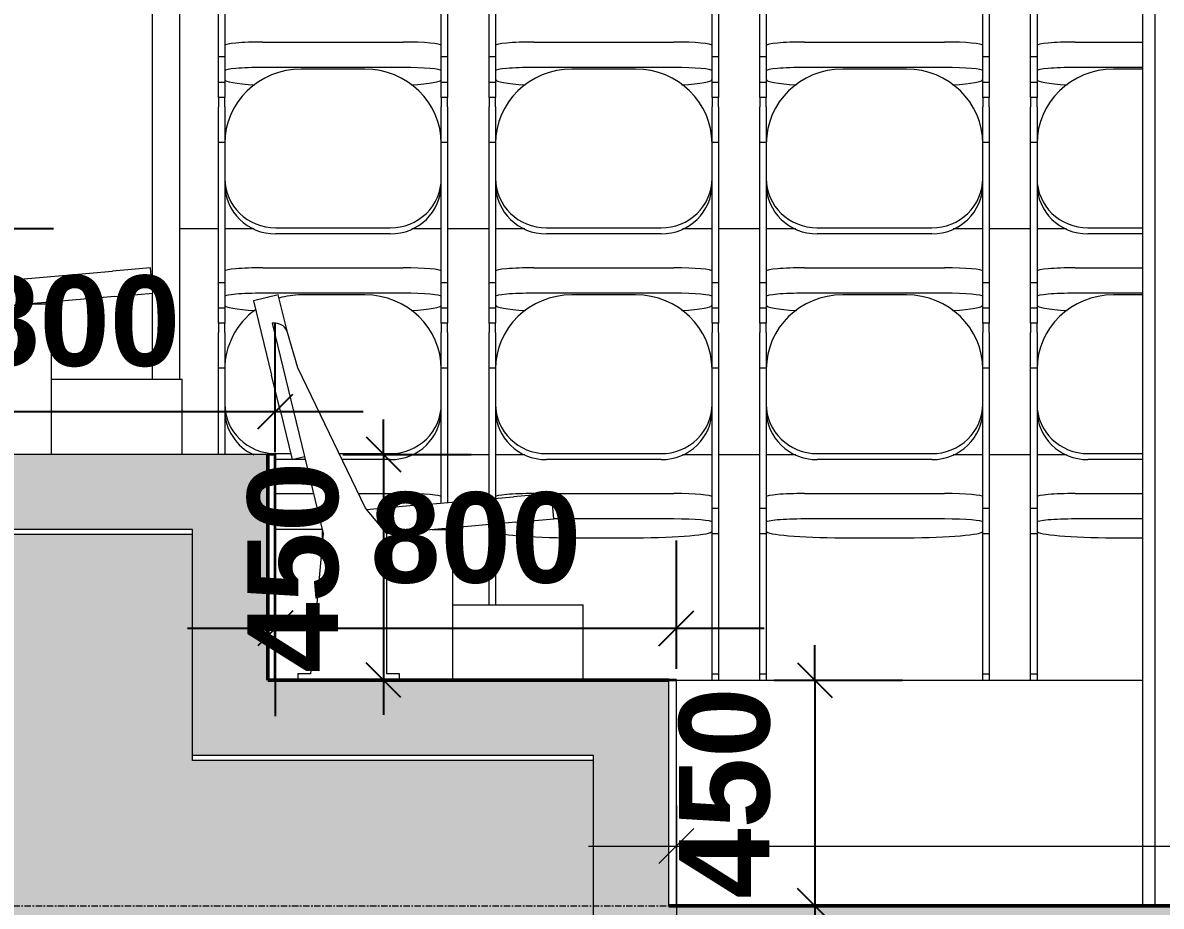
# Model space of a CAD drawing. Header units: inches. Extents: x 22 to 382261, y 22 to 371281.
# Drawn here: x 81387 to 83658, y 138880 to 140641 of the extents above; entities that cross this region are included whole.
import ezdxf

# ---------------------------------------------------------------- set-up
doc = ezdxf.new("R2010")
doc.units = ezdxf.units.IN
doc.header["$MEASUREMENT"] = 0
doc.linetypes.add('Grid Line 1_2_', pattern=[22.225, 12.7, -3.175, 3.175, -3.175])
for name, color, linetype, lineweight in [('A-ANNO-DIMS', 211, 'Continuous', 9), ('A-COLS', 52, 'Continuous', 9), ('A-DETL-GENF', 92, 'Continuous', 9), ('A-DETL-THIN', 151, 'Continuous', 9), ('A-FLOR', 192, 'Continuous', 9), ('A-FLOR-LEVL', 51, 'Continuous', 9), ('A-GENM', 13, 'Continuous', 9), ('A-GLAZ-CURT', 52, 'Continuous', 9), ('I-FURN', 30, 'Continuous', 9), ('Q-CASE', 31, 'Continuous', 9)]:
    doc.layers.add(name, color=color, linetype=linetype, lineweight=lineweight)
doc.styles.add('Arial_B_1', font='arialbd.ttf', dxfattribs={"height": 180.555556})
doc.styles.add('Arial_B_2', font='arialbd.ttf', dxfattribs={"height": 270.833333})
doc.dimstyles.new('1', dxfattribs={"dimscale": 304.8, "dimtxt": 178.545395, "dimasz": 0.227865, "dimexe": 0.574147, "dimexo": 0.0625, "dimgap": 0.287073, "dimtad": 1, "dimdec": 0, "dimzin": 0, "dimdsep": 46, "dimtxsty": 'Arial_B_1', "dimblk1": 'OBLIQUE', "dimblk2": 'OBLIQUE', "dimsah": 1, "dimcen": 0.09, "dimdle": 0.574147, "dimazin": 0, "dimtfac": 1, "dimtdec": 4, "dimtix": 1, "dimtmove": 0, "dimatfit": 3, "dimfxl": 0.574147, "dimfxlon": 1, "dimtvp": 1, "dimtolj": 1, "dimtzin": 0, "dimarcsym": 2})
doc.dimstyles.new('2_2', dxfattribs={"dimscale": 304.8, "dimtxt": 267.818092, "dimasz": 0.227865, "dimexe": 1.377953, "dimexo": 0.0625, "dimgap": 0.287073, "dimtad": 1, "dimdec": 0, "dimzin": 0, "dimdsep": 46, "dimtxsty": 'Arial_B_2', "dimblk1": 'OBLIQUE', "dimblk2": 'OBLIQUE', "dimsah": 1, "dimcen": 0.09, "dimdle": 0.574147, "dimazin": 0, "dimtfac": 1, "dimtdec": 4, "dimtix": 1, "dimtmove": 0, "dimatfit": 3, "dimfxl": 0.574147, "dimfxlon": 1, "dimtvp": 1, "dimtolj": 1, "dimtzin": 0, "dimlwd": 18, "dimlwe": 18, "dimarcsym": 2})

# ---------------------------------------------------------------- blocks, each defined once
blk = doc.blocks.new('Chair - Auditorium_0001 - Copy - Chair - Auditorium_0001 - Copy-940343-Section B-B')
at = {"layer": 'I-FURN'}
for p, q in [((-6679.5, 1517.9), (-6806.5, 1517.9)), ((-6958.9, 1461.2), (-6971.6, 1461.2)), ((-6971.6, 1461.2), (-6971.6, 1442.8)), ((-6958.9, 1442.8), (-6958.9, 1461.2)), ((-6514.4, 1461.2), (-6527.1, 1461.2)), ((-6527.1, 1461.2), (-6527.1, 1442.8)), ((-6514.4, 1442.8), (-6514.4, 1461.2)), ((-6971.6, 1372.3), (-6971.6, 1442.8)), ((-6958.9, 1442.8), (-6958.9, 1372.3)), ((-6527.1, 1372.3), (-6527.1, 1442.8)), ((-6514.4, 1442.8), (-6514.4, 1372.3)), ((-6971.6, 1200), (-6971.6, 1372.3)), ((-6971.6, 1372.3), (-6958.9, 1372.3)), ((-6958.9, 1372.3), (-6958.9, 1200)), ((-6527.1, 1115.2), (-6527.1, 1372.3)), ((-6527.1, 1372.3), (-6514.4, 1372.3)), ((-6514.4, 1372.3), (-6514.4, 1103.7)), ((-6958.9, 1300.2), (-6958.9, 1288.2)), ((-6527.1, 1288.2), (-6527.1, 1300.2)), ((-6857.3, 1201.5), (-6827.5, 1201.5)), ((-6798.4, 1189.5), (-6857.3, 1189.5)), ((-6730.8, 1201.5), (-6628.7, 1201.5)), ((-6628.7, 1189.5), (-6725, 1189.5)), ((-6858.2, 1121.8), (-6782, 1121.8)), ((-6692.3, 1121.8), (-6603.3, 1121.8)), ((-6527.1, 1102.6), (-6527.1, 1115.2)), ((-6769.7, 1071.2), (-6858.2, 1071.2)), ((-6527.1, 1050), (-6527.1, 1051.6)), ((-6514.4, 1052.7), (-6514.4, 1050))]:
    blk.add_line(p, q, dxfattribs=at)
for centre, major_axis, ratio, start_param, end_param in [((-6806.5, 1369.8), (-152.4, 0), 0.97174, 4.712389, 5.006157), ((-6679.5, 1369.8), (-152.4, 0), 0.97174, 3.141593, 4.712389), ((-6806.5, 1369.8), (152.4, 0), 0.97174, 2.212757, 3.141593), ((-6857.3, 1300.2), (101.6, 0), 0.97174, 3.141593, 4.712389), ((-6628.7, 1300.2), (-101.6, 0), 0.97174, 1.570796, 3.141593), ((-6857.3, 1288.2), (101.6, 0), 0.97174, 3.141593, 4.271088), ((-6628.7, 1288.2), (101.6, 0), 0.97174, 4.712389, 6.283185), ((-6603.3, 1115.2), (76.2, 0), 0.087156, 0, 1.570796)]:
    blk.add_ellipse(centre, major_axis=major_axis, ratio=ratio, start_param=start_param, end_param=end_param, dxfattribs=at)
blk = doc.blocks.new('Chair - Auditorium_0001 - Copy - Chair - Auditorium_0001 - Copy-V45-Section B-B')
at = {"layer": 'I-FURN'}
for p, q in [((-6139.5, 1517.9), (-6266.5, 1517.9)), ((-6418.9, 1461.2), (-6431.6, 1461.2)), ((-6431.6, 1461.2), (-6431.6, 1442.8)), ((-6418.9, 1442.8), (-6418.9, 1461.2)), ((-5974.4, 1461.2), (-5987.1, 1461.2)), ((-5987.1, 1461.2), (-5987.1, 1442.8)), ((-5974.4, 1442.8), (-5974.4, 1461.2)), ((-6431.6, 1372.3), (-6431.6, 1442.8)), ((-6418.9, 1442.8), (-6418.9, 1372.3)), ((-5987.1, 1372.3), (-5987.1, 1442.8)), ((-5974.4, 1442.8), (-5974.4, 1372.3)), ((-6431.6, 1110.9), (-6431.6, 1372.3)), ((-6431.6, 1372.3), (-6418.9, 1372.3)), ((-6418.9, 1372.3), (-6418.9, 1115.2)), ((-5987.1, 1115.2), (-5987.1, 1372.3)), ((-5987.1, 1372.3), (-5974.4, 1372.3)), ((-5974.4, 1372.3), (-5974.4, 1092.9)), ((-6418.9, 1300.2), (-6418.9, 1288.2)), ((-5987.1, 1288.2), (-5987.1, 1300.2)), ((-6317.3, 1201.5), (-6088.7, 1201.5)), ((-6088.7, 1189.5), (-6317.3, 1189.5)), ((-6418.9, 1115.2), (-6418.9, 1112.1)), ((-6342.7, 1121.8), (-6063.3, 1121.8)), ((-5987.1, 1064.6), (-5987.1, 1115.2)), ((-5987.1, 1092.9), (-5974.4, 1092.9)), ((-5974.4, 1092.9), (-5974.4, 1042.1)), ((-6063.3, 1071.2), (-6302.6, 1071.2)), ((-6431.6, 1042.1), (-6431.6, 1060)), ((-6418.9, 1061.1), (-6418.9, 1047.1)), ((-6418.9, 1047.1), (-6418.9, 1042.1)), ((-5987.1, 1047.1), (-5987.1, 1064.6)), ((-5987.1, 1042.1), (-5987.1, 1047.1)), ((-6431.6, 900), (-6431.6, 1042.1)), ((-6431.6, 1042.1), (-6418.9, 1042.1)), ((-6418.9, 1042.1), (-6418.9, 900)), ((-6266.5, 1033.9), (-6139.5, 1033.9)), ((-5987.1, 762.7), (-5987.1, 1042.1)), ((-5987.1, 1042.1), (-5974.4, 1042.1)), ((-5974.4, 1042.1), (-5974.4, 762.7)), ((-5987.1, 750), (-5987.1, 762.7)), ((-5987.1, 762.7), (-5974.4, 762.7)), ((-5974.4, 762.7), (-5974.4, 750))]:
    blk.add_line(p, q, dxfattribs=at)
for centre, major_axis, ratio, start_param, end_param in [((-6266.5, 1369.8), (-152.4, 0), 0.97174, 4.712389, 6.283185), ((-6139.5, 1369.8), (152.4, 0), 0.97174, 0, 1.570796), ((-6317.3, 1300.2), (101.6, 0), 0.97174, 3.141593, 4.712389), ((-6088.7, 1300.2), (-101.6, 0), 0.97174, 1.570796, 3.141593), ((-6317.3, 1288.2), (101.6, 0), 0.97174, 3.141593, 4.712389), ((-6088.7, 1288.2), (101.6, 0), 0.97174, 4.712389, 6.283185), ((-6342.7, 1115.2), (76.2, 0), 0.087156, 1.570796, 3.141593), ((-6063.3, 1115.2), (76.2, 0), 0.087156, 0, 1.570796), ((-6063.3, 1064.6), (76.2, 0), 0.087156, 0, 1.570796), ((-6266.5, 1047.1), (-152.4, 0), 0.087156, 0, 1.570796), ((-6139.5, 1047.1), (152.4, 0), 0.087156, 4.712389, 6.283185)]:
    blk.add_ellipse(centre, major_axis=major_axis, ratio=ratio, start_param=start_param, end_param=end_param, dxfattribs=at)
blk = doc.blocks.new('Chair - Auditorium_0001 - Copy - Chair - Auditorium_0001 - Copy-V46-Section B-B')
at = {"layer": 'I-FURN'}
for p, q in [((-5599.5, 1517.9), (-5726.5, 1517.9)), ((-5878.9, 1461.2), (-5891.6, 1461.2)), ((-5891.6, 1461.2), (-5891.6, 1442.8)), ((-5878.9, 1442.8), (-5878.9, 1461.2)), ((-5434.4, 1461.2), (-5447.1, 1461.2)), ((-5447.1, 1461.2), (-5447.1, 1442.8)), ((-5434.4, 1442.8), (-5434.4, 1461.2)), ((-5891.6, 1372.3), (-5891.6, 1442.8)), ((-5878.9, 1442.8), (-5878.9, 1372.3)), ((-5447.1, 1372.3), (-5447.1, 1442.8)), ((-5434.4, 1442.8), (-5434.4, 1372.3)), ((-5891.6, 1092.9), (-5891.6, 1372.3)), ((-5891.6, 1372.3), (-5878.9, 1372.3)), ((-5878.9, 1372.3), (-5878.9, 1115.2)), ((-5447.1, 1115.2), (-5447.1, 1372.3)), ((-5447.1, 1372.3), (-5434.4, 1372.3)), ((-5434.4, 1372.3), (-5434.4, 1092.9)), ((-5878.9, 1300.2), (-5878.9, 1288.2)), ((-5447.1, 1288.2), (-5447.1, 1300.2)), ((-5777.3, 1201.5), (-5548.7, 1201.5)), ((-5548.7, 1189.5), (-5777.3, 1189.5)), ((-5878.9, 1115.2), (-5878.9, 1064.6)), ((-5802.7, 1121.8), (-5523.3, 1121.8)), ((-5447.1, 1064.6), (-5447.1, 1115.2)), ((-5891.6, 1042.1), (-5891.6, 1092.9)), ((-5891.6, 1092.9), (-5878.9, 1092.9)), ((-5447.1, 1092.9), (-5434.4, 1092.9)), ((-5434.4, 1092.9), (-5434.4, 1042.1)), ((-5523.3, 1071.2), (-5802.7, 1071.2)), ((-5878.9, 1064.6), (-5878.9, 1047.1)), ((-5878.9, 1047.1), (-5878.9, 1042.1)), ((-5447.1, 1047.1), (-5447.1, 1064.6)), ((-5447.1, 1042.1), (-5447.1, 1047.1)), ((-5891.6, 762.7), (-5891.6, 1042.1)), ((-5891.6, 1042.1), (-5878.9, 1042.1)), ((-5878.9, 1042.1), (-5878.9, 762.7)), ((-5726.5, 1033.9), (-5599.5, 1033.9)), ((-5447.1, 762.7), (-5447.1, 1042.1)), ((-5447.1, 1042.1), (-5434.4, 1042.1)), ((-5434.4, 1042.1), (-5434.4, 762.7)), ((-5891.6, 750), (-5891.6, 762.7)), ((-5891.6, 762.7), (-5878.9, 762.7)), ((-5878.9, 762.7), (-5878.9, 750)), ((-5447.1, 750), (-5447.1, 762.7)), ((-5447.1, 762.7), (-5434.4, 762.7)), ((-5434.4, 762.7), (-5434.4, 750))]:
    blk.add_line(p, q, dxfattribs=at)
for centre, major_axis, ratio, start_param, end_param in [((-5726.5, 1369.8), (-152.4, 0), 0.97174, 4.712389, 6.283185), ((-5599.5, 1369.8), (-152.4, 0), 0.97174, 3.141593, 4.712389), ((-5777.3, 1300.2), (101.6, 0), 0.97174, 3.141593, 4.712389), ((-5548.7, 1300.2), (-101.6, 0), 0.97174, 1.570796, 3.141593), ((-5777.3, 1288.2), (101.6, 0), 0.97174, 3.141593, 4.712389), ((-5548.7, 1288.2), (101.6, 0), 0.97174, 4.712389, 6.283185), ((-5802.7, 1115.2), (76.2, 0), 0.087156, 1.570796, 3.141593), ((-5523.3, 1115.2), (76.2, 0), 0.087156, 0, 1.570796), ((-5802.7, 1064.6), (76.2, 0), 0.087156, 1.570796, 3.141593), ((-5523.3, 1064.6), (76.2, 0), 0.087156, 0, 1.570796), ((-5726.5, 1047.1), (-152.4, 0), 0.087156, 0, 1.570796), ((-5599.5, 1047.1), (152.4, 0), 0.087156, 4.712389, 6.283185)]:
    blk.add_ellipse(centre, major_axis=major_axis, ratio=ratio, start_param=start_param, end_param=end_param, dxfattribs=at)
blk = doc.blocks.new('Chair - Auditorium_0001 - Copy - Chair - Auditorium_0001 - Copy-V47-Section B-B')
at = {"layer": 'I-FURN'}
for p, q in [((-5128.2, 1517.9), (-5186.5, 1517.9)), ((-5338.9, 1461.2), (-5351.6, 1461.2)), ((-5351.6, 1461.2), (-5351.6, 1442.8)), ((-5338.9, 1442.8), (-5338.9, 1461.2)), ((-5351.6, 1372.3), (-5351.6, 1442.8)), ((-5338.9, 1442.8), (-5338.9, 1372.3)), ((-5351.6, 1092.9), (-5351.6, 1372.3)), ((-5351.6, 1372.3), (-5338.9, 1372.3)), ((-5338.9, 1372.3), (-5338.9, 1115.2)), ((-5338.9, 1300.2), (-5338.9, 1288.2)), ((-5237.3, 1201.5), (-5128.2, 1201.5)), ((-5128.2, 1189.5), (-5237.3, 1189.5)), ((-5338.9, 1115.2), (-5338.9, 1064.6)), ((-5262.7, 1121.8), (-5128.2, 1121.8)), ((-5351.6, 1042.1), (-5351.6, 1092.9)), ((-5351.6, 1092.9), (-5338.9, 1092.9)), ((-5128.2, 1071.2), (-5262.7, 1071.2)), ((-5338.9, 1064.6), (-5338.9, 1047.1)), ((-5338.9, 1047.1), (-5338.9, 1042.1)), ((-5351.6, 762.7), (-5351.6, 1042.1)), ((-5351.6, 1042.1), (-5338.9, 1042.1)), ((-5338.9, 1042.1), (-5338.9, 762.7)), ((-5186.5, 1033.9), (-5128.2, 1033.9)), ((-5351.6, 750), (-5351.6, 762.7)), ((-5351.6, 762.7), (-5338.9, 762.7)), ((-5338.9, 762.7), (-5338.9, 750))]:
    blk.add_line(p, q, dxfattribs=at)
for centre, major_axis, ratio, start_param, end_param in [((-5186.5, 1369.8), (-152.4, 0), 0.97174, 4.712389, 6.283185), ((-5237.3, 1300.2), (101.6, 0), 0.97174, 3.141593, 4.712389), ((-5237.3, 1288.2), (101.6, 0), 0.97174, 3.141593, 4.712389), ((-5262.7, 1115.2), (76.2, 0), 0.087156, 1.570796, 3.141593), ((-5262.7, 1064.6), (76.2, 0), 0.087156, 1.570796, 3.141593), ((-5186.5, 1047.1), (-152.4, 0), 0.087156, 0, 1.570796)]:
    blk.add_ellipse(centre, major_axis=major_axis, ratio=ratio, start_param=start_param, end_param=end_param, dxfattribs=at)
blk = doc.blocks.new('Chair - Auditorium_0001 - Copy - Chair - Auditorium_0001 - Copy-V49-Section B-B')
at = {"layer": 'I-FURN'}
for p, q in [((-6679.5, 1967.9), (-6806.5, 1967.9)), ((-6958.9, 1911.2), (-6971.6, 1911.2)), ((-6971.6, 1911.2), (-6971.6, 1892.8)), ((-6958.9, 1892.8), (-6958.9, 1911.2)), ((-6514.4, 1911.2), (-6527.1, 1911.2)), ((-6527.1, 1911.2), (-6527.1, 1892.8)), ((-6514.4, 1892.8), (-6514.4, 1911.2)), ((-6971.6, 1822.3), (-6971.6, 1892.8)), ((-6958.9, 1892.8), (-6958.9, 1822.3)), ((-6527.1, 1822.3), (-6527.1, 1892.8)), ((-6514.4, 1892.8), (-6514.4, 1822.3)), ((-6971.6, 1542.9), (-6971.6, 1822.3)), ((-6971.6, 1822.3), (-6958.9, 1822.3)), ((-6958.9, 1822.3), (-6958.9, 1565.2)), ((-6527.1, 1565.2), (-6527.1, 1822.3)), ((-6527.1, 1822.3), (-6514.4, 1822.3)), ((-6514.4, 1822.3), (-6514.4, 1542.9)), ((-6958.9, 1750.2), (-6958.9, 1738.2)), ((-6527.1, 1738.2), (-6527.1, 1750.2)), ((-6857.3, 1651.5), (-6628.7, 1651.5)), ((-6628.7, 1639.5), (-6857.3, 1639.5)), ((-6882.7, 1571.8), (-6603.3, 1571.8)), ((-6958.9, 1565.2), (-6958.9, 1514.6)), ((-6527.1, 1514.6), (-6527.1, 1565.2)), ((-6971.6, 1492.1), (-6971.6, 1542.9)), ((-6971.6, 1542.9), (-6958.9, 1542.9)), ((-6527.1, 1542.9), (-6514.4, 1542.9)), ((-6514.4, 1542.9), (-6514.4, 1492.1)), ((-6958.9, 1514.6), (-6958.9, 1497.1)), ((-6603.3, 1521.2), (-6882.7, 1521.2)), ((-6527.1, 1497.1), (-6527.1, 1514.6)), ((-6971.6, 1461.2), (-6971.6, 1492.1)), ((-6971.6, 1492.1), (-6958.9, 1492.1)), ((-6958.9, 1497.1), (-6958.9, 1492.1)), ((-6958.9, 1492.1), (-6958.9, 1461.2)), ((-6527.1, 1492.1), (-6527.1, 1497.1)), ((-6527.1, 1461.2), (-6527.1, 1492.1)), ((-6527.1, 1492.1), (-6514.4, 1492.1)), ((-6514.4, 1492.1), (-6514.4, 1461.2))]:
    blk.add_line(p, q, dxfattribs=at)
for centre, major_axis, ratio, start_param, end_param in [((-6806.5, 1819.8), (-152.4, 0), 0.97174, 4.712389, 6.283185), ((-6679.5, 1819.8), (-152.4, 0), 0.97174, 3.141593, 4.712389), ((-6857.3, 1750.2), (-101.6, 0), 0.97174, 0, 1.570796), ((-6628.7, 1750.2), (-101.6, 0), 0.97174, 1.570796, 3.141593), ((-6857.3, 1738.2), (101.6, 0), 0.97174, 3.141593, 4.712389), ((-6628.7, 1738.2), (101.6, 0), 0.97174, 4.712389, 6.283185), ((-6882.7, 1565.2), (76.2, 0), 0.087156, 1.570796, 3.141593), ((-6603.3, 1565.2), (76.2, 0), 0.087156, 0, 1.570796), ((-6882.7, 1514.6), (76.2, 0), 0.087156, 1.570796, 3.141593), ((-6603.3, 1514.6), (76.2, 0), 0.087156, 0, 1.570796), ((-6806.5, 1497.1), (-152.4, 0), 0.087156, 0, 0.920052), ((-6679.5, 1497.1), (152.4, 0), 0.087156, 5.363133, 6.283185)]:
    blk.add_ellipse(centre, major_axis=major_axis, ratio=ratio, start_param=start_param, end_param=end_param, dxfattribs=at)
blk = doc.blocks.new('Chair - Auditorium_0001 - Copy - Chair - Auditorium_0001 - Copy-V50-Section B-B')
at = {"layer": 'I-FURN'}
for p, q in [((-5128.2, 1967.9), (-5186.5, 1967.9)), ((-5338.9, 1911.2), (-5351.6, 1911.2)), ((-5351.6, 1911.2), (-5351.6, 1892.8)), ((-5338.9, 1892.8), (-5338.9, 1911.2)), ((-5351.6, 1822.3), (-5351.6, 1892.8)), ((-5338.9, 1892.8), (-5338.9, 1822.3)), ((-5351.6, 1542.9), (-5351.6, 1822.3)), ((-5351.6, 1822.3), (-5338.9, 1822.3)), ((-5338.9, 1822.3), (-5338.9, 1565.2)), ((-5338.9, 1750.2), (-5338.9, 1738.2)), ((-5237.3, 1651.5), (-5128.2, 1651.5)), ((-5128.2, 1639.5), (-5237.3, 1639.5)), ((-5262.7, 1571.8), (-5128.2, 1571.8)), ((-5338.9, 1565.2), (-5338.9, 1514.6)), ((-5351.6, 1492.1), (-5351.6, 1542.9)), ((-5351.6, 1542.9), (-5338.9, 1542.9)), ((-5338.9, 1514.6), (-5338.9, 1497.1)), ((-5128.2, 1521.2), (-5262.7, 1521.2)), ((-5351.6, 1461.2), (-5351.6, 1492.1)), ((-5351.6, 1492.1), (-5338.9, 1492.1)), ((-5338.9, 1497.1), (-5338.9, 1492.1)), ((-5338.9, 1492.1), (-5338.9, 1461.2))]:
    blk.add_line(p, q, dxfattribs=at)
for centre, major_axis, ratio, start_param, end_param in [((-5186.5, 1819.8), (-152.4, 0), 0.97174, 4.712389, 6.283185), ((-5237.3, 1750.2), (-101.6, 0), 0.97174, 0, 1.570796), ((-5237.3, 1738.2), (101.6, 0), 0.97174, 3.141593, 4.712389), ((-5262.7, 1565.2), (76.2, 0), 0.087156, 1.570796, 3.141593), ((-5262.7, 1514.6), (76.2, 0), 0.087156, 1.570796, 3.141593), ((-5186.5, 1497.1), (-152.4, 0), 0.087156, 0, 0.920052)]:
    blk.add_ellipse(centre, major_axis=major_axis, ratio=ratio, start_param=start_param, end_param=end_param, dxfattribs=at)
blk = doc.blocks.new('Back wall - ASB FREESTANDING GLASS BACK WALL-596640-Section B-B')
at = {"layer": 'A-GENM'}
blk.add_line((-5128.2, 300), (-5128.2, 2430), dxfattribs=at)
blk = doc.blocks.new('System Panel - Glazed-655754-Section B-B')
at = {"layer": 'A-GLAZ-CURT', "lineweight": 18}
blk.add_line((-5103.7, 4950), (-5103.7, 300), dxfattribs=at)
blk = doc.blocks.new('Casework 10 - Casework 10-654344-Section B-B')
at = {"layer": 'Q-CASE'}
for p, q in [((-7564.6, 1500), (-7658.2, 1500)), ((-6764.6, 1050), (-6858.2, 1050))]:
    blk.add_line(p, q, dxfattribs=at)
blk = doc.blocks.new('Chair - Auditorium_0001 - Copy - Chair - Auditorium_0001 - Copy-V75-Section B-B')
at = {"layer": 'I-FURN'}
for p, q in [((-6852.1, 1517.9), (-6901.5, 1505.9)), ((-6901.5, 1505.9), (-6865.5, 1357.9)), ((-6834.1, 1443.9), (-6852.1, 1517.9)), ((-6858, 1461.2), (-6864.3, 1461.2)), ((-6864.3, 1461.2), (-6762.7, 1042.1)), ((-6813.5, 1372.3), (-6833.6, 1442.8)), ((-6678.3, 1092.9), (-6813.5, 1372.3)), ((-6848.6, 1288.2), (-6865.5, 1357.9)), ((-6848.6, 1288.2), (-6824.6, 1189.5)), ((-6824.6, 1189.5), (-6799.9, 1195.5)), ((-6582.4, 1097.8), (-6383, 1115.2)), ((-6307.1, 1121.8), (-6383, 1115.2)), ((-6302.6, 1071.2), (-6307.1, 1121.8)), ((-6635.7, 1042.1), (-6678.3, 1092.9)), ((-6582.4, 1097.8), (-6676.3, 1089.5)), ((-6378.5, 1064.6), (-6302.6, 1071.2)), ((-6636.2, 1042.1), (-6578, 1047.1)), ((-6378.5, 1064.6), (-6578, 1047.1)), ((-6762.7, 1042.1), (-6788.1, 762.7)), ((-6635.7, 762.7), (-6635.7, 1042.1)), ((-6813.5, 762.7), (-6813.5, 750)), ((-6788.1, 762.7), (-6813.5, 762.7)), ((-6610.3, 762.7), (-6635.7, 762.7)), ((-6610.3, 750), (-6610.3, 762.7))]:
    blk.add_line(p, q, dxfattribs=at)
blk.add_arc((-6858, 1435.8), 25.4, 15.9454, 90, dxfattribs=at)
blk = doc.blocks.new('_Oblique')
at = {"color": 0, "linetype": 'ByBlock', "lineweight": -2}
blk.add_line((-0.5, -0.5), (0.5, 0.5), dxfattribs=at)
blk = doc.blocks.new('*D5222')
at = {"layer": 'A-ANNO-DIMS', "color": 0, "lineweight": -2, "transparency": 16777216}
for p, q in [((82967.1, 139330.3), (82967.1, 139399.8)), ((82886.1, 139330.3), (83142.1, 139330.3)), ((82967.1, 139330.3), (82967.1, 138880.3)), ((83048, 138880.3), (82792.1, 138880.3)), ((82967.1, 138880.3), (82967.1, 138810.9))]:
    blk.add_line(p, q, dxfattribs=at)
at = {"layer": 'Defpoints', "color": 0, "transparency": 16777216}
for p in [(82867.1, 139330.3), (82967.1, 138880.3), (83067.1, 138880.3)]:
    blk.add_point(p, dxfattribs=at)
at = {"layer": 'A-ANNO-DIMS', "color": 0, "lineweight": -2, "transparency": 16777216, "xscale": 69.45312499999999, "yscale": 69.45312499999999, "zscale": 69.45312499999999}
for p, rotation in [((82967.1, 139330.3), 270), ((82967.1, 138880.3), 90)]:
    blk.add_blockref('_Oblique', p, dxfattribs=dict(at, rotation=rotation))
at = {"layer": 'A-ANNO-DIMS', "color": 0, "transparency": 16777216, "insert": (82787.4, 139105.3), "char_height": 180.56, "width": 280.434, "attachment_point": 5, "rotation": 90, "style": 'Arial_B_1'}
blk.add_mtext('\\A1;450', dxfattribs=at)
blk = doc.blocks.new('*D5223')
at = {"layer": 'A-ANNO-DIMS', "color": 0, "lineweight": -2, "transparency": 16777216}
for p, q in [((82690.8, 139352.7), (82690.8, 139608.6)), ((81890.8, 139514.6), (81890.8, 139258.6)), ((81715.8, 139433.6), (82865.8, 139433.6))]:
    blk.add_line(p, q, dxfattribs=at)
at = {"layer": 'Defpoints', "color": 0, "transparency": 16777216}
for p in [(81890.8, 139533.6), (82690.8, 139433.6), (82690.8, 139333.6)]:
    blk.add_point(p, dxfattribs=at)
at = {"layer": 'A-ANNO-DIMS', "color": 0, "lineweight": -2, "transparency": 16777216, "xscale": 69.45312499999999, "yscale": 69.45312499999999, "zscale": 69.45312499999999, "rotation": 180}
blk.add_blockref('_Oblique', (81890.8, 139433.6), dxfattribs=at)
at = {"layer": 'A-ANNO-DIMS', "color": 0, "lineweight": -2, "transparency": 16777216, "xscale": 69.45312499999999, "yscale": 69.45312499999999, "zscale": 69.45312499999999}
blk.add_blockref('_Oblique', (82690.8, 139433.6), dxfattribs=at)
at = {"layer": 'A-ANNO-DIMS', "color": 0, "transparency": 16777216, "insert": (82290.8, 139613.4), "char_height": 180.56, "width": 280.434, "attachment_point": 5, "style": 'Arial_B_1'}
blk.add_mtext('\\A1;800', dxfattribs=at)
blk = doc.blocks.new('*D5224')
at = {"layer": 'A-ANNO-DIMS', "color": 0, "lineweight": -2, "transparency": 16777216}
for p, q in [((82106.5, 139780.3), (82106.5, 139849.8)), ((82025.6, 139780.3), (82281.5, 139780.3)), ((82106.5, 139780.3), (82106.5, 139330.3)), ((82187.5, 139330.3), (81931.5, 139330.3)), ((82106.5, 139330.3), (82106.5, 139260.9))]:
    blk.add_line(p, q, dxfattribs=at)
at = {"layer": 'Defpoints', "color": 0, "transparency": 16777216}
for p in [(82006.5, 139780.3), (82106.5, 139330.3), (82206.5, 139330.3)]:
    blk.add_point(p, dxfattribs=at)
at = {"layer": 'A-ANNO-DIMS', "color": 0, "lineweight": -2, "transparency": 16777216, "xscale": 69.45312499999999, "yscale": 69.45312499999999, "zscale": 69.45312499999999}
for p, rotation in [((82106.5, 139780.3), 270), ((82106.5, 139330.3), 90)]:
    blk.add_blockref('_Oblique', p, dxfattribs=dict(at, rotation=rotation))
at = {"layer": 'A-ANNO-DIMS', "color": 0, "transparency": 16777216, "insert": (81926.9, 139555.3), "char_height": 180.56, "width": 280.434, "attachment_point": 5, "rotation": 90, "style": 'Arial_B_1'}
blk.add_mtext('\\A1;450', dxfattribs=at)
blk = doc.blocks.new('*D5225')
at = {"layer": 'A-ANNO-DIMS', "color": 0, "lineweight": -2, "transparency": 16777216}
for p, q in [((81273.5, 140230.3), (81273.5, 140299.8)), ((81192.6, 140230.3), (81448.5, 140230.3)), ((81273.5, 140230.3), (81273.5, 139793)), ((81354.5, 139793), (81098.5, 139793)), ((81273.5, 139793), (81273.5, 139723.6))]:
    blk.add_line(p, q, dxfattribs=at)
at = {"layer": 'Defpoints', "color": 0, "transparency": 16777216}
for p in [(81173.5, 140230.3), (81273.5, 139793), (81373.5, 139793)]:
    blk.add_point(p, dxfattribs=at)
at = {"layer": 'A-ANNO-DIMS', "color": 0, "lineweight": -2, "transparency": 16777216, "xscale": 69.45312499999999, "yscale": 69.45312499999999, "zscale": 69.45312499999999}
for p, rotation in [((81273.5, 140230.3), 270), ((81273.5, 139793), 90)]:
    blk.add_blockref('_Oblique', p, dxfattribs=dict(at, rotation=rotation))
at = {"layer": 'A-ANNO-DIMS', "color": 0, "transparency": 16777216, "insert": (81093.8, 140011.7), "char_height": 180.56, "width": 280.434, "attachment_point": 5, "rotation": 90, "style": 'Arial_B_1'}
blk.add_mtext('\\A1;437', dxfattribs=at)
blk = doc.blocks.new('*D5228')
at = {"layer": 'A-ANNO-DIMS', "color": 0, "lineweight": -2, "transparency": 16777216}
for p, q in [((81890.8, 139784.7), (81890.8, 140040.7)), ((81090.8, 139946.6), (81090.8, 139690.7)), ((80915.8, 139865.7), (82065.8, 139865.7))]:
    blk.add_line(p, q, dxfattribs=at)
at = {"layer": 'Defpoints', "color": 0, "transparency": 16777216}
for p in [(81090.8, 139965.7), (81890.8, 139865.7), (81890.8, 139765.7)]:
    blk.add_point(p, dxfattribs=at)
at = {"layer": 'A-ANNO-DIMS', "color": 0, "lineweight": -2, "transparency": 16777216, "xscale": 69.45312499999999, "yscale": 69.45312499999999, "zscale": 69.45312499999999, "rotation": 180}
blk.add_blockref('_Oblique', (81090.8, 139865.7), dxfattribs=at)
at = {"layer": 'A-ANNO-DIMS', "color": 0, "lineweight": -2, "transparency": 16777216, "xscale": 69.45312499999999, "yscale": 69.45312499999999, "zscale": 69.45312499999999}
blk.add_blockref('_Oblique', (81890.8, 139865.7), dxfattribs=at)
at = {"layer": 'A-ANNO-DIMS', "color": 0, "transparency": 16777216, "insert": (81490.8, 140045.4), "char_height": 180.56, "width": 280.434, "attachment_point": 5, "style": 'Arial_B_1'}
blk.add_mtext('\\A1;800', dxfattribs=at)
blk = doc.blocks.new('*D5229')
at = {"layer": 'A-ANNO-DIMS', "color": 0, "lineweight": 18, "transparency": 16777216}
for p, q in [((82690.8, 139080.5), (82690.8, 138579.5)), ((90930.8, 139080.5), (90930.8, 138579.5)), ((82515.8, 138999.5), (91105.8, 138999.5))]:
    blk.add_line(p, q, dxfattribs=at)
at = {"layer": 'Defpoints', "color": 0, "transparency": 16777216}
for p in [(82690.8, 139099.5), (90930.8, 139099.5), (90930.8, 138999.5)]:
    blk.add_point(p, dxfattribs=at)
at = {"layer": 'A-ANNO-DIMS', "color": 0, "lineweight": 18, "transparency": 16777216, "xscale": 69.45312499999999, "yscale": 69.45312499999999, "zscale": 69.45312499999999, "rotation": 180}
blk.add_blockref('_Oblique', (82690.8, 138999.5), dxfattribs=at)
at = {"layer": 'A-ANNO-DIMS', "color": 0, "lineweight": 18, "transparency": 16777216, "xscale": 69.45312499999999, "yscale": 69.45312499999999, "zscale": 69.45312499999999}
blk.add_blockref('_Oblique', (90930.8, 138999.5), dxfattribs=at)
at = {"layer": 'A-ANNO-DIMS', "color": 0, "lineweight": 18, "transparency": 16777216, "insert": (86810.8, 139225.4), "char_height": 270.83, "width": 559.685, "attachment_point": 5, "style": 'Arial_B_2'}
blk.add_mtext('\\A1;8240', dxfattribs=at)

msp = doc.modelspace()

# ---------------------------------------------------------------- hatches: boundary and pattern name
at = {"layer": 'A-ANNO-DIMS'}
h = msp.add_hatch(dxfattribs=at)
h.set_pattern_fill('FP_2', color=256, style=0, pattern_type=2)
h.set_pattern_definition([(50, (85355.86, 143211.44), (182.1847, -15.939), [19.05, -209.55]), (355, (85355.86, 143211.44), (-35.2424, 191.0566), [15.24, -167.64]), (100.451, (85371.04, 143210.1), (146.9425, 175.1167), [16.19, -178.09]), (46.184, (85355.86, 143262.24), (271.079, -42.0433), [28.575, -314.325]), (96.636, (85378.45, 143258.73), (237.4025, 247.427), [24.285, -267.135]), (351.184, (85355.86, 143262.24), (237.4046, 247.425), [22.86, -251.46]), (21, (85381.26, 143249.54), (151.6149, -102.2655), [19.05, -209.55]), (326, (85381.26, 143249.54), (61.8024, 184.1877), [15.24, -167.64]), (71.451, (85393.9, 143241.01), (213.417, 81.9214), [16.19, -178.09]), (37.5, (85355.86, 143211.436), (3.08832, 84.55508), [8.382, -157.226, 8.382, -161.798, -168.275]), (37.5, (85355.86, 143211.436), (3.08832, 84.55508), [-335.788, 8.382, -159.893]), (7.5, (85355.86, 143211.44), (66.8194, 100.18075), [8.382, -88.646, 8.382, -153.416, -64.135]), (7.5, (85355.86, 143211.44), (66.8194, 100.18075), [-258.826, 8.382, -55.753]), (327.5, (85299.22, 143211.436), (135.5905, -5.7289), [8.382, -55.118, 8.382, -189.738, -262.89]), (327.5, (85299.22, 143211.436), (135.5905, -5.7289), [-261.62, 8.382, -254.508]), (317.5, (85273.82, 143211.44), (148.1289, 25.4268), [8.382, -74.168, 8.382, -123.19, -186.69]), (317.5, (85273.82, 143211.44), (148.1289, 25.4268), [-214.122, 8.382, -178.308])])
h.paths.add_polyline_path([(93570.8, 138430.3), (93570.8, 140240.3), (92530.8, 140240.3), (92530.8, 139780.3), (91730.8, 139780.3), (91730.8, 139330.3), (90930.8, 139330.3), (90930.8, 138880.3), (82675.8, 138880.3), (82675.8, 139330.3), (81875.8, 139330.3), (81875.8, 139780.3), (81075.8, 139780.3), (81075.8, 140240.3), (80065.8, 140240.3), (80065.8, 138880.3), (76510.8, 138880.3), (76510.8, 138730.3), (80295.8, 138730.3), (80295.8, 140090.3), (80925.8, 140090.3), (80925.8, 139630.3), (81725.8, 139630.3), (81725.8, 139180.3), (82525.8, 139180.3), (82525.8, 138730.3), (91080.8, 138730.3), (91080.8, 139180.3), (91880.8, 139180.3), (91880.8, 139630.3), (92680.8, 139630.3), (92680.8, 140080.3), (93340.8, 140080.3), (93340.8, 138430.3)])
h.paths.add_polyline_path([(81379, 142314.9), (81645.8, 142314.9), (81645.8, 142930.3), (76510.8, 142930.3), (76510.8, 142780.3), (81195.8, 142780.3), (81195.8, 142314.9)])
h.paths.add_polyline_path([(92345.8, 142314.9), (92345.8, 142780.3), (93340.8, 142780.3), (93340.8, 142930.3), (91895.8, 142930.3), (91895.8, 142314.9), (91986.3, 142314.9)])
at = {"layer": 'A-DETL-GENF'}
h = msp.add_hatch(dxfattribs=at)
h.set_pattern_fill('FP_5', style=0, pattern_type=2)
h.set_pattern_definition([(228.013, (85904.5, 143973.436), (-6095.9744, -6858.0224), [102.516, -10149.145]), (184.97, (85835.922, 143897.236), (9143.99685, 762.04129), [175.92, -17416.215]), (132.51, (85660.66, 143881.996), (7619.93503, -8382.0595), [124.044, -12280.417]), (267.274, (85363.482, 143691.496), (761.91763, 15240.00406), [160.2, -15859.93]), (292.834, (85355.862, 143531.476), (-3810.05557, 9143.9768), [157.09, -15551.942]), (357.274, (85416.822, 143386.696), (-15240.00406, 761.91763), [160.2, -15859.93]), (37.694, (85576.842, 143379.076), (-9906.03169, -7619.9585), [211.858, -20973.935]), (72.255, (85744.482, 143508.616), (5334.09593, 16763.96934), [200.016, -19801.577]), (121.43, (85805.442, 143699.116), (-6096.07482, 9905.95383), [160.744, -15913.664]), (175.236, (85721.62, 143836.276), (8381.995, -762.05274), [183.514, -8992.18]), (222.397, (85538.742, 143851.516), (-9144.06416, -8381.929764), [237.323, -23495.032]), (138.814, (86117.86, 143683.876), (-5333.99396, 4572.0068), [81, -8019.17]), (171.469, (86056.902, 143737.216), (9905.99348, -1524.04), [154.105, -15256.392]), (225, (85904.5, 143760.1), (6e-14, -762), [107.763, -969.87]), (203.199, (85851.16, 143851.52), (3809.9897, 1524.0269), [58.032, -5745.187]), (291.801, (85797.82, 143828.66), (-761.9834, 2286.0051), [82.07, -4021.426]), (30.964, (85828.3, 143752.46), (2285.9932, 1524.0096), [133.296, -4309.89]), (161.565, (85942.6, 143821.04), (1523.999, -762.002), [96.386, -2313.27]), (16.39, (85355.862, 143828.656), (7619.98138, 2286.0609), [135.026, -13367.648]), (70.346, (85485.4, 143866.756), (-3048.02604, -8381.9905), [113.28, -11214.665]), (293.199, (85942.6, 143973.44), (-1524.0269, 3809.9897), [116.064, -5687.155]), (343.61, (85988.322, 143866.756), (-7619.98138, 2286.0609), [135.026, -13367.648]), (339.444, (85355.86, 143356.22), (-3810.00105, 1523.9966), [130.21, -6380.32]), (294.775, (85477.78, 143310.496), (-3809.9797, 8382.009), [109.102, -10801.078]), (66.801, (85950.22, 143211.44), (1524.0269, 3809.9897), [116.064, -5687.155]), (17.354, (85995.94, 143318.116), (-9906.00143, -3047.9959), [127.735, -12645.713]), (69.444, (85576.84, 143211.44), (-1523.9966, -3810.00105), [65.105, -6445.426]), (101.31, (85904.5, 143211.44), (-762.003, 3047.9988), [38.854, -3846.6]), (165.964, (85896.88, 143249.54), (2286.0034, -761.99), [157.09, -2984.716]), (186.009, (85744.482, 143287.636), (7619.99973, 761.99907), [145.58, -14412.41]), (303.69, (85828.3, 143683.88), (-761.998, 1524.001), [109.897, -2637.533]), (353.157, (85889.262, 143592.436), (12953.9941, -1524.05113), [191.867, -18994.803]), (60.945, (86079.76, 143569.576), (-3048.0371, -5333.9793), [78.452, -7766.818]), (90, (86117.9, 143638.16), (-762, 762), [45.72, -716.28]), (120.256, (85729.24, 143310.496), (3047.9595, -5334.02367), [105.86, -10480.182]), (48.013, (85675.9, 143401.936), (6095.9744, 6858.0224), [205.033, -10046.63]), (0, (85813.1, 143554.3), (762, 762), [198.12, -563.88]), (325.305, (86011.18, 143554.336), (7620.01475, -5333.97976), [120.483, -11927.795]), (254.055, (86110.24, 143485.76), (-761.9786, -3048.0049), [110.95, -5436.495]), (207.646, (86079.762, 143379.076), (-14477.9965, -7620.00607), [180.644, -17883.74]), (175.426, (85919.742, 143295.256), (-9905.99895, 762.01354), [191.11, -18919.754])])
h.paths.add_polyline_path([(80295.8, 138420.3), (93340.8, 138420.3), (93340.8, 140070.3), (92680.8, 140070.3), (92680.8, 139620.3), (91880.8, 139620.3), (91880.8, 139170.3), (91080.8, 139170.3), (91080.8, 138720.3), (82525.8, 138720.3), (82525.8, 139170.3), (81725.8, 139170.3), (81725.8, 139620.3), (80925.8, 139620.3), (80925.8, 140080.3), (80295.8, 140080.3), (80295.8, 138484.5)])

# ---------------------------------------------------------------- linework, layer by layer
at = {"layer": 'A-ANNO-DIMS'}
for p, q in [((81875.8, 139780.3), (81075.8, 139780.3)), ((81725.8, 139630.3), (80925.8, 139630.3)), ((81725.8, 139620.3), (80925.8, 139620.3)), ((81725.8, 139620.3), (81725.8, 139630.3)), ((81725.8, 139170.3), (81725.8, 139620.3)), ((82675.8, 138880.3), (82675.8, 139330.3)), ((82690.8, 138880.3), (82690.8, 139330.3))]:
    msp.add_line(p, q, dxfattribs=at)
at = {"layer": 'A-COLS'}
for p, q in [((81645.8, 140108), (81645.8, 142314.9)), ((81700.8, 139930.3), (81700.8, 142314.9)), ((81645.8, 139930.3), (81645.8, 140101.5))]:
    msp.add_line(p, q, dxfattribs=at)
at = {"layer": 'A-DETL-THIN', "lineweight": 50}
for p, q in [((81875.8, 139330.3), (81875.8, 139780.3)), ((82675.8, 139330.3), (81875.8, 139330.3)), ((90930.8, 138880.3), (82675.8, 138880.3))]:
    msp.add_line(p, q, dxfattribs=at)
at = {"layer": 'A-DETL-THIN'}
for p, q in [((82525.8, 139180.3), (81725.8, 139180.3)), ((82525.8, 139170.3), (81725.8, 139170.3)), ((82525.8, 139170.3), (82525.8, 139180.3)), ((82525.8, 138720.3), (82525.8, 139170.3))]:
    msp.add_line(p, q, dxfattribs=at)
at = {"layer": 'A-FLOR'}
for p, q in [((81700.8, 140230.3), (81777.4, 140230.3)), ((81790.1, 140230.3), (81848.8, 140230.3)), ((82163.1, 140230.3), (82221.9, 140230.3)), ((82234.6, 140230.3), (82317.4, 140230.3)), ((82330.1, 140230.3), (82388.8, 140230.3)), ((82703.1, 140230.3), (82761.9, 140230.3)), ((82774.6, 140230.3), (82857.4, 140230.3)), ((82870.6, 140230.3), (82928.8, 140230.3)), ((83243.1, 140230.3), (83301.9, 140230.3)), ((83314.6, 140230.3), (83397.4, 140230.3)), ((83410.1, 140230.3), (83468.8, 140230.3)), ((81403.6, 140080.3), (81444.8, 140080.3)), ((81444.8, 139780.3), (81444.8, 140080.3)), ((81444.8, 139930.3), (81704.8, 139930.3)), ((81704.8, 139780.3), (81704.8, 139930.3)), ((82163.1, 139780.3), (82221.9, 139780.3)), ((82234.6, 139780.3), (82317.4, 139780.3)), ((82330.1, 139780.3), (82388.8, 139780.3)), ((82703.1, 139780.3), (82761.9, 139780.3)), ((82774.6, 139780.3), (82857.4, 139780.3)), ((82870.6, 139780.3), (82928.8, 139780.3)), ((83243.1, 139780.3), (83301.9, 139780.3)), ((83314.6, 139780.3), (83397.4, 139780.3)), ((83410.1, 139780.3), (83468.8, 139780.3)), ((81984.8, 139605.8), (81984.8, 139628.7)), ((82203.6, 139630.3), (82244.8, 139630.3)), ((82244.8, 139330.3), (82244.8, 139630.3)), ((82244.8, 139480.3), (82504.8, 139480.3)), ((82504.8, 139330.3), (82504.8, 139480.3)), ((82690.8, 139330.3), (83620.8, 139330.3))]:
    msp.add_line(p, q, dxfattribs=at)
at = {"layer": 'A-FLOR', "lineweight": 35}
for p, q in [((81890.8, 139780.3), (81876.2, 139780.3)), ((81890.8, 139330.3), (81890.8, 139780.3)), ((82690.8, 139330.3), (82675.8, 139330.3))]:
    msp.add_line(p, q, dxfattribs=at)
at = {"layer": 'A-FLOR-LEVL', "linetype": 'Grid Line 1_2_'}
msp.add_line((72189.6, 138880.3), (98522.1, 138880.3), dxfattribs=at)

# ---------------------------------------------------------------- block references
at = {"layer": 'A-ANNO-DIMS'}
for name, p in [('Chair - Auditorium_0001 - Copy - Chair - Auditorium_0001 - Copy-V75-Section B-B', (87949, 139030.3)), ('Chair - Auditorium_0001 - Copy - Chair - Auditorium_0001 - Copy-940343-Section B-B', (88749, 138580.3))]:
    msp.add_blockref(name, p, dxfattribs=at)
at = {"layer": 'A-GENM'}
msp.add_blockref('Back wall - ASB FREESTANDING GLASS BACK WALL-596640-Section B-B', (88749, 138580.3), dxfattribs=at)
at = {"layer": 'A-GLAZ-CURT'}
msp.add_blockref('System Panel - Glazed-655754-Section B-B', (88749, 138580.3), dxfattribs=at)
at = {"layer": 'I-FURN'}
for name, p in [('Chair - Auditorium_0001 - Copy - Chair - Auditorium_0001 - Copy-V49-Section B-B', (88749, 139030.3)), ('Chair - Auditorium_0001 - Copy - Chair - Auditorium_0001 - Copy-V49-Section B-B', (89289, 139030.3)), ('Chair - Auditorium_0001 - Copy - Chair - Auditorium_0001 - Copy-V49-Section B-B', (89829, 139030.3)), ('Chair - Auditorium_0001 - Copy - Chair - Auditorium_0001 - Copy-V50-Section B-B', (88749, 139030.3)), ('Chair - Auditorium_0001 - Copy - Chair - Auditorium_0001 - Copy-V49-Section B-B', (88749, 138580.3)), ('Chair - Auditorium_0001 - Copy - Chair - Auditorium_0001 - Copy-V49-Section B-B', (89289, 138580.3)), ('Chair - Auditorium_0001 - Copy - Chair - Auditorium_0001 - Copy-V49-Section B-B', (89829, 138580.3)), ('Chair - Auditorium_0001 - Copy - Chair - Auditorium_0001 - Copy-V50-Section B-B', (88749, 138580.3)), ('Chair - Auditorium_0001 - Copy - Chair - Auditorium_0001 - Copy-V75-Section B-B', (88749, 138580.3)), ('Chair - Auditorium_0001 - Copy - Chair - Auditorium_0001 - Copy-V45-Section B-B', (88749, 138580.3)), ('Chair - Auditorium_0001 - Copy - Chair - Auditorium_0001 - Copy-V46-Section B-B', (88749, 138580.3)), ('Chair - Auditorium_0001 - Copy - Chair - Auditorium_0001 - Copy-V47-Section B-B', (88749, 138580.3))]:
    msp.add_blockref(name, p, dxfattribs=at)
at = {"layer": 'Q-CASE'}
msp.add_blockref('Casework 10 - Casework 10-654344-Section B-B', (88749, 138580.3), dxfattribs=at)

# ---------------------------------------------------------------- dimensions: what is measured, and where the dimension line sits
at = {"layer": 'A-ANNO-DIMS'}
for base, p1, p2, picture, middle in [((81273.5, 139793), (81173.5, 140230.3), (81373.5, 139793), '*D5225', (81093.8, 140011.7)), ((82106.5, 139330.3), (82006.5, 139780.3), (82206.5, 139330.3), '*D5224', (81926.9, 139555.3)), ((82967.1, 138880.3), (82867.1, 139330.3), (83067.1, 138880.3), '*D5222', (82787.4, 139105.3))]:
    dim = msp.add_linear_dim(base=base, p1=p1, p2=p2, angle=90, dimstyle='1', override={"dimpost": '<>', "dimfxl": 1500}, dxfattribs=at)
    dim.commit()
    dim.dimension.update_dxf_attribs({"geometry": picture, "text_midpoint": middle})
for base, p1, p2, picture, middle in [((81890.8, 139865.7), (81090.8, 139965.7), (81890.8, 139765.7), '*D5228', (81490.8, 140045.4)), ((82690.8, 139433.6), (81890.8, 139533.6), (82690.8, 139333.6), '*D5223', (82290.8, 139613.4))]:
    dim = msp.add_linear_dim(base=base, p1=p1, p2=p2, dimstyle='1', override={"dimpost": '<>', "dimfxl": 1500}, dxfattribs=at)
    dim.commit()
    dim.dimension.update_dxf_attribs({"geometry": picture, "text_midpoint": middle})
at = {"layer": 'A-ANNO-DIMS', "lineweight": 18}
dim = msp.add_linear_dim(base=(90930.8, 138999.5), p1=(82690.8, 139099.5), p2=(90930.8, 139099.5), dimstyle='2_2', override={"dimpost": '<>', "dimfxl": 8240}, dxfattribs=at)
dim.commit()
dim.dimension.update_dxf_attribs({"geometry": '*D5229', "text_midpoint": (86810.8, 139225.4)})

doc.saveas('drawing.dxf')
